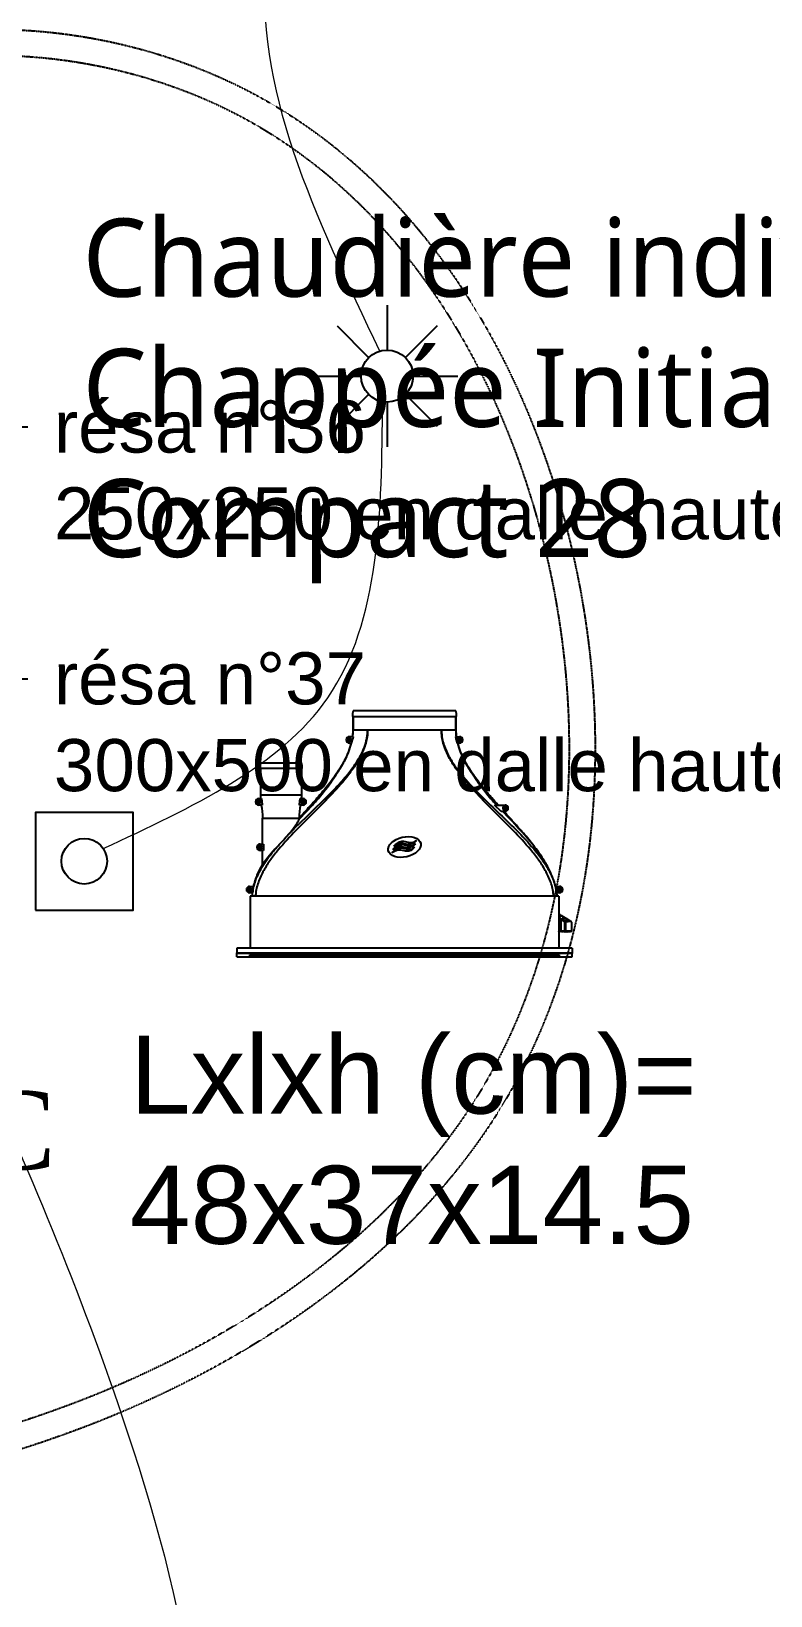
# Model space of a CAD drawing. Header units: millimetres. Extents: x 459337 to 526921, y -375392 to -289779.
# Drawn here: x 470866 to 472002, y -356333 to -353929 of the extents above; entities that cross this region are included whole.
import ezdxf
from ezdxf import colors
from ezdxf.entities.mleader import LeaderData, LeaderLine
from ezdxf.math import Vec2, Vec3

# ---------------------------------------------------------------- set-up
doc = ezdxf.new("R2010")
doc.units = ezdxf.units.MM
doc.set_wipeout_variables(frame=1)
doc.linetypes.add('prlm_ef', pattern=[0.165, 0.1, -0.065])
for name, color, linetype in [('_GAZELEC-EAU CHAUDE', 1, 'Continuous'), ('prlm-CHAUFF', 30, 'Continuous'), ('prlm-EAU-EF', 161, 'Continuous'), ('prlm-ELEC-CFO', 201, 'Continuous'), ('prlm-VMC', 93, 'Continuous')]:
    doc.layers.add(name, color=color, linetype=linetype)
doc.layers.add('_GAZELEC-RESERVATION', color=1, linetype='Continuous', lineweight=18)
doc.styles.add('prlm-chauff', font='trebucbi.ttf', dxfattribs={"height": 18})
doc.styles.add('prlm-vmc', font='pala.ttf', dxfattribs={"height": 14})
doc.styles.get("Standard").update_dxf_attribs({"font": 'arial.ttf'})

# ---------------------------------------------------------------- blocks, each defined once
blk = doc.blocks.new('xi.twintop')
at = {"layer": 'prlm-CHAUFF', "ltscale": 50}
for p, q in [((-7.9, 36.5), (7.9, 36.5)), ((-8, 35.6), (8, 35.6)), ((-7.9, 35.6), (-7.9, 33.5)), ((-7.9, 33.5), (-7.9, 35.6)), ((7.9, 35.6), (7.9, 33.5)), ((7.9, 33.5), (7.9, 35.6)), ((-8.61, 31.95), (-8.61, 32.05)), ((-8.61, 32.05), (-8.51, 32.05)), ((-8.51, 31.95), (-8.61, 31.95)), ((-8.51, 32.16), (-8.41, 32.16)), ((-8.51, 32.05), (-8.51, 32.16)), ((-8.51, 31.84), (-8.51, 31.95)), ((-8.41, 31.84), (-8.51, 31.84)), ((-7.9, 32.5), (-8.46, 32.5)), ((-8.46, 31.5), (-8.16, 31.5)), ((-8.41, 32.16), (-8.41, 32.05)), ((-8.41, 32.05), (-8.3, 32.05)), ((-8.3, 31.95), (-8.41, 31.95)), ((-8.41, 31.95), (-8.41, 31.84)), ((-8.3, 32.05), (-8.3, 31.95)), ((-8.16, 31.5), (-7.95, 32.18)), ((-7.9, 32.5), (-7.95, 32.18)), ((-5.67, 33.5), (-7.9, 33.5)), ((5.67, 33.5), (-5.67, 33.5)), ((7.9, 33.5), (5.67, 33.5)), ((7.95, 32.18), (7.9, 32.5)), ((7.9, 32.5), (8.46, 32.5)), ((8.16, 31.5), (7.95, 32.18)), ((8.46, 31.5), (8.16, 31.5)), ((8.3, 31.95), (8.3, 32.05)), ((8.3, 32.05), (8.41, 32.05)), ((8.41, 31.95), (8.3, 31.95)), ((8.41, 32.16), (8.51, 32.16)), ((8.41, 32.05), (8.41, 32.16)), ((8.41, 31.84), (8.41, 31.95)), ((8.51, 31.84), (8.41, 31.84)), ((8.51, 32.16), (8.51, 32.05)), ((8.51, 32.05), (8.61, 32.05)), ((8.61, 31.95), (8.51, 31.95)), ((8.51, 31.95), (8.51, 31.84)), ((8.61, 32.05), (8.61, 31.95)), ((9.12, 29.02), (9.09, 29.02)), ((-15.75, 27.6), (-22.25, 27.6)), ((-22.15, 28.5), (-15.85, 28.5)), ((-22.15, 27.6), (-22.15, 23.5)), ((-22.15, 27.6), (-22.15, 23.5)), ((-15.85, 27.6), (-15.85, 23.5)), ((-15.85, 27.6), (-15.85, 23.5)), ((-9.41, 28.48), (-9.41, 28.48)), ((9.41, 28.48), (9.38, 28.48)), ((-22.56, 22.55), (-22.45, 22.55)), ((-22.56, 22.45), (-22.56, 22.55)), ((-22.45, 22.45), (-22.56, 22.45)), ((-22.45, 22.66), (-22.35, 22.66)), ((-22.45, 22.55), (-22.45, 22.66)), ((-22.45, 22.34), (-22.45, 22.45)), ((-22.35, 22.34), (-22.45, 22.34)), ((-22.4, 23), (-21.97, 23)), ((-21.85, 22), (-22.4, 22)), ((-22.35, 22.66), (-22.35, 22.55)), ((-22.35, 22.55), (-22.24, 22.55)), ((-22.24, 22.45), (-22.35, 22.45)), ((-22.35, 22.45), (-22.35, 22.34)), ((-22.24, 22.55), (-22.24, 22.45)), ((-15.85, 23.5), (-22.15, 23.5)), ((-21.97, 23), (-21.85, 22.06)), ((-21.85, 22.06), (-21.85, 22)), ((-16.2, 19.84), (-14.13, 22)), ((-14.13, 22), (-16.2, 19.84)), ((-16.15, 22.06), (-16.03, 23)), ((-16.15, 22), (-16.15, 22.06)), ((-15.6, 22), (-16.15, 22)), ((-16.03, 23), (-15.6, 23)), ((-15.76, 22.45), (-15.76, 22.55)), ((-15.76, 22.55), (-15.65, 22.55)), ((-15.65, 22.45), (-15.76, 22.45)), ((-15.65, 22.66), (-15.55, 22.66)), ((-15.65, 22.55), (-15.65, 22.66)), ((-15.65, 22.34), (-15.65, 22.45)), ((-15.55, 22.34), (-15.65, 22.34)), ((-15.55, 22.66), (-15.55, 22.55)), ((-15.55, 22.55), (-15.44, 22.55)), ((-15.55, 22.45), (-15.55, 22.34)), ((-15.44, 22.45), (-15.55, 22.45)), ((-15.44, 22.55), (-15.44, 22.45)), ((14.83, 21), (13.83, 22)), ((13.83, 22), (15.44, 22)), ((15.39, 21.66), (15.49, 21.66)), ((15.39, 21.55), (15.39, 21.66)), ((15.49, 21.66), (15.49, 21.55)), ((-21.8, 20), (-16.2, 20)), ((-21.8, 16), (-21.8, 20)), ((-21.8, 16), (-21.8, 20)), ((-16.2, 19.84), (-16.2, 20)), ((-16.2, 19.84), (-16.2, 20)), ((15.44, 21), (14.83, 21)), ((15.28, 21.45), (15.28, 21.55)), ((15.28, 21.55), (15.39, 21.55)), ((15.39, 21.45), (15.28, 21.45)), ((15.39, 21.34), (15.39, 21.45)), ((15.49, 21.34), (15.39, 21.34)), ((15.49, 21.55), (15.6, 21.55)), ((15.49, 21.45), (15.49, 21.34)), ((15.6, 21.45), (15.49, 21.45)), ((15.6, 21.55), (15.6, 21.45)), ((-22.36, 15.45), (-22.36, 15.55)), ((-22.36, 15.55), (-22.25, 15.55)), ((-22.25, 15.45), (-22.36, 15.45)), ((-22.25, 15.66), (-22.15, 15.66)), ((-22.25, 15.55), (-22.25, 15.66)), ((-22.25, 15.34), (-22.25, 15.45)), ((-22.15, 15.34), (-22.25, 15.34)), ((-22.2, 16), (-21.65, 16)), ((-21.65, 15), (-22.2, 15)), ((-22.15, 15.66), (-22.15, 15.55)), ((-22.15, 15.55), (-22.04, 15.55)), ((-22.15, 15.45), (-22.15, 15.34)), ((-22.04, 15.45), (-22.15, 15.45)), ((-22.04, 15.55), (-22.04, 15.45)), ((-21.8, 12.88), (-21.8, 15)), ((-21.8, 12.88), (-21.8, 15)), ((-21.65, 16), (-21.65, 15)), ((-23.96, 8.95), (-23.96, 9.05)), ((-23.96, 9.05), (-23.85, 9.05)), ((-23.85, 8.95), (-23.96, 8.95)), ((-23.85, 9.16), (-23.75, 9.16)), ((-23.85, 9.05), (-23.85, 9.16)), ((-23.85, 8.84), (-23.85, 8.95)), ((-23.75, 8.84), (-23.85, 8.84)), ((-23.8, 9.5), (-23.19, 9.5)), ((-23.36, 8.5), (-23.8, 8.5)), ((-23.75, 9.16), (-23.75, 9.05)), ((-23.75, 9.05), (-23.64, 9.05)), ((-23.75, 8.95), (-23.75, 8.84)), ((-23.64, 8.95), (-23.75, 8.95)), ((23.7, 8), (-23.7, 8)), ((-23.7, 8), (-23.7, 0)), ((-23.64, 9.05), (-23.64, 8.95)), ((-23.36, 8.42), (-23.36, 8.5)), ((23.19, 9.5), (23.8, 9.5)), ((23.36, 8.42), (23.36, 8.5)), ((23.8, 8.5), (23.36, 8.5)), ((23.64, 8.95), (23.64, 9.05)), ((23.64, 9.05), (23.75, 9.05)), ((23.75, 8.95), (23.64, 8.95)), ((23.7, 8), (23.7, 0)), ((23.75, 9.16), (23.85, 9.16)), ((23.75, 9.05), (23.75, 9.16)), ((23.75, 8.84), (23.75, 8.95)), ((23.85, 8.84), (23.75, 8.84)), ((23.85, 9.16), (23.85, 9.05)), ((23.85, 9.05), (23.96, 9.05)), ((23.85, 8.95), (23.85, 8.84)), ((23.96, 8.95), (23.85, 8.95)), ((23.96, 9.05), (23.96, 8.95)), ((24.18, 4.47), (23.7, 4.81)), ((24.35, 4.85), (24.33, 4.89)), ((24.35, 4.36), (24.35, 4.85)), ((24.35, 4.85), (24.36, 4.85)), ((24.41, 4.79), (24.43, 4.83)), ((24.43, 4.83), (25.04, 4.47)), ((24.06, 4.42), (23.7, 4.66)), ((23.7, 2.6), (24.06, 2.6)), ((23.7, 2.57), (23.73, 2.6)), ((23.79, 2.6), (23.88, 2.51)), ((23.88, 2.51), (23.97, 2.6)), ((24.04, 2.6), (24.13, 2.51)), ((24.06, 2.6), (24.06, 4.42)), ((24.64, 4.04), (24.06, 4.42)), ((24.64, 2.6), (24.06, 2.6)), ((24.13, 2.51), (24.22, 2.6)), ((24.2, 4.46), (24.18, 4.47)), ((24.18, 2.56), (24.24, 2.51)), ((24.54, 4.24), (24.2, 4.46)), ((24.24, 2.51), (24.3, 2.58)), ((24.28, 2.6), (24.37, 2.51)), ((24.37, 2.51), (24.46, 2.6)), ((24.41, 4.79), (24.41, 4.32)), ((25.01, 4.43), (24.41, 4.79)), ((24.42, 2.57), (24.48, 2.51)), ((24.48, 2.51), (24.56, 2.58)), ((24.54, 2.6), (24.63, 2.51)), ((24.63, 2.51), (24.72, 2.6)), ((24.64, 4.04), (24.72, 4.01)), ((24.64, 2.6), (24.64, 4.04)), ((24.72, 2.65), (24.64, 2.6)), ((24.64, 2.6), (24.64, 2.6)), ((25.66, 2.6), (24.64, 2.6)), ((24.7, 2.58), (24.77, 2.51)), ((24.72, 4.01), (24.72, 2.65)), ((24.72, 2.65), (25.71, 2.65)), ((24.73, 2.6), (24.82, 2.51)), ((24.77, 2.51), (24.79, 2.53)), ((24.82, 2.51), (24.91, 2.6)), ((24.9, 2.59), (24.98, 2.51)), ((24.98, 2.51), (25.07, 2.6)), ((25.04, 4.47), (25.01, 4.43)), ((25.01, 4.25), (25.01, 4.43)), ((25.02, 4.42), (25.01, 4.43)), ((25.06, 4.46), (25.02, 4.42)), ((25.02, 4.42), (25.02, 4.25)), ((25.28, 4.25), (25.02, 4.42)), ((25.02, 2.54), (25.05, 2.51)), ((25.04, 4.47), (25.06, 4.46)), ((25.05, 2.51), (25.09, 2.55)), ((25.06, 4.46), (25.39, 4.24)), ((25.06, 2.58), (25.13, 2.51)), ((25.13, 2.51), (25.22, 2.6)), ((25.19, 2.57), (25.25, 2.51)), ((25.25, 2.51), (25.34, 2.6)), ((25.27, 2.53), (25.29, 2.51)), ((25.29, 2.51), (25.32, 2.54)), ((25.31, 2.56), (25.36, 2.51)), ((25.36, 2.51), (25.45, 2.6)), ((25.4, 2.55), (25.44, 2.51)), ((25.44, 2.51), (25.53, 2.6)), ((25.48, 2.54), (25.51, 2.51)), ((25.51, 2.51), (25.6, 2.6)), ((25.53, 2.53), (25.55, 2.51)), ((25.55, 2.51), (25.64, 2.6)), ((25.71, 2.65), (25.66, 2.6)), ((25.66, 2.6), (25.66, 2.6)), ((25.71, 2.65), (25.71, 4.01)), ((-25.75, 0), (-25.75, -0.73)), ((25.75, 0), (-25.75, 0)), ((25.75, 0), (25.75, -0.73)), ((-25.75, -0.81), (-25.75, -0.73)), ((-25.75, -0.73), (25.75, -0.73)), ((-25.75, -1.3), (-25.75, -0.81)), ((25.75, -0.81), (-25.75, -0.81)), ((-25.75, -1.3), (25.75, -1.3)), ((23.75, -0.99), (-23.75, -0.99)), ((-23.75, -1.06), (-23.75, -0.99)), ((-23.55, -0.99), (-23.75, -1.06)), ((-23.75, -1.06), (23.75, -1.06)), ((23.75, -1.11), (-23.75, -1.11)), ((-23.75, -1.16), (-23.75, -1.11)), ((-23.59, -1.11), (-23.75, -1.16)), ((-23.75, -1.16), (23.75, -1.16)), ((23.75, -1.2), (-23.75, -1.2)), ((-23.75, -1.23), (-23.75, -1.2)), ((-23.64, -1.2), (-23.75, -1.23)), ((-23.75, -1.23), (23.75, -1.23)), ((23.75, -1.26), (-23.75, -1.26)), ((-23.75, -1.28), (-23.75, -1.26)), ((-23.68, -1.26), (-23.75, -1.28)), ((-23.75, -1.28), (23.75, -1.28)), ((23.75, -1.29), (-23.75, -1.29)), ((-23.75, -1.3), (-23.75, -1.29)), ((-23.73, -1.29), (-23.75, -1.3)), ((-23.75, -1.3), (23.75, -1.3)), ((23.75, -1.06), (23.55, -0.99)), ((23.75, -1.16), (23.59, -1.11)), ((23.75, -1.23), (23.64, -1.2)), ((23.75, -1.28), (23.68, -1.26)), ((23.75, -1.3), (23.73, -1.29)), ((23.75, -0.99), (23.75, -1.06)), ((23.75, -1.11), (23.75, -1.16)), ((23.75, -1.2), (23.75, -1.23)), ((23.75, -1.26), (23.75, -1.28)), ((23.75, -1.29), (23.75, -1.3)), ((25.75, -0.73), (25.75, -0.81)), ((25.75, -1.3), (25.75, -0.81))]:
    blk.add_line(p, q, dxfattribs=at)
for centre, radius in [((-8.46, 32), 0.3), ((-8.46, 32), 0.25), ((8.46, 32), 0.3), ((8.46, 32), 0.25), ((-22.4, 22.5), 0.3), ((-22.4, 22.5), 0.25), ((-15.6, 22.5), 0.3), ((-15.6, 22.5), 0.25), ((15.44, 21.5), 0.3), ((15.44, 21.5), 0.25), ((-22.2, 15.5), 0.3), ((-22.2, 15.5), 0.25), ((-23.8, 9), 0.3), ((-23.8, 9), 0.25), ((23.8, 9), 0.3), ((23.8, 9), 0.25)]:
    blk.add_circle(centre, radius, dxfattribs=at)
for centre, radius, start, end in [((-6.01, 35.83), 2, 160.5755, 186.7441), ((-6.01, 35.83), 2, 160.5755, 186.7441), ((6.01, 35.83), 2, 353.2559, 19.4245), ((6.01, 35.83), 2, 353.2559, 19.4245), ((-19.51, 34.47), 11.74, 332.3321, 345.441), ((-19.16, 34.32), 11.35, 332.1374, 345.6929), ((-8.46, 32), 0.5, 90, 270), ((-15.67, 33.51), 7.77, 352.5456, 359.9423), ((-15.72, 33.51), 7.82, 352.5763, 359.9264), ((-15.07, 33.49), 7.17, 352.0923, 353.5448), ((-15.07, 33.49), 7.17, 353.9053, 0.1157), ((15.11, 33.49), 7.25, 179.9215, 187.8382), ((15.67, 33.51), 7.77, 180.0577, 187.4544), ((15.72, 33.51), 7.82, 180.0736, 187.4237), ((21.1, 34.98), 13.43, 192.9954, 216.0824), ((19.16, 34.32), 11.35, 194.4106, 207.8626), ((8.46, 32), 0.5, 270, 90), ((-26.92, 38.17), 20.01, 331.0483, 332.7983), ((-26.92, 38.17), 20.01, 331.0482, 332.7982), ((26.92, 38.17), 20.01, 207.2018, 208.9518), ((-20.26, 27.83), 2, 160.5755, 186.7441), ((-20.26, 27.83), 2, 160.5755, 186.7441), ((-17.74, 27.83), 2, 353.2559, 19.4245), ((-17.74, 27.83), 2, 353.2559, 19.4245), ((-43.13, 48.06), 39, 319.3887, 329.86), ((-43.13, 48.06), 39, 319.3887, 329.8601), ((43.13, 48.06), 39, 210.1399, 220.6113), ((43.13, 48.06), 39, 212.5506, 220.6113), ((-22.4, 22.5), 0.5, 90, 270), ((-15.6, 22.5), 0.5, 270, 90), ((-22.51, 30.1), 11.66, 315.9701, 320.4245), ((-22.76, 30.33), 11.99, 316.0326, 320.3619), ((22.51, 30.1), 11.66, 219.5755, 224.0299), ((22.76, 30.33), 11.99, 219.6381, 223.9674), ((15.44, 21.5), 0.5, 270, 90), ((-44.74, 40.05), 35.1, 315.7111, 319.5265), ((-22.2, 15.5), 0.5, 90, 270), ((-2.48, -0.77), 23.65, 136.4099, 144.7501), ((-11.41, 6.64), 12.12, 163.7263, 166.3852), ((-23.8, 9), 0.5, 90, 270), ((23.8, 9), 0.5, 270, 90), ((17.64, -7.23), 13.85, 61.9182, 64.0515), ((17.76, -6.88), 13.43, 62.115, 63.7632), ((18.29, -6.04), 12.5, 61.3177, 61.5903), ((24.75, 5.45), 0.703, 233.033, 242.9325), ((24.72, 5.11), 0.448, 214.6713, 225.4982), ((25.88, 4.92), 0.836, 234.1326, 239.2425), ((18.29, -6.04), 12.5, 53.7494, 55.0637)]:
    blk.add_arc(centre, radius, start, end, dxfattribs=at)
blk.add_ellipse((0, 15.55), major_axis=(2.49, 0.57), ratio=0.600775, dxfattribs=at)
for points, knots in [([(-5.67, 33.5), (-5.67, 33.33), (-5.68, 33.16), (-5.7, 32.82), (-5.72, 32.65), (-5.8, 32.15), (-5.87, 31.82), (-6.05, 31.16), (-6.16, 30.84), (-6.41, 30.21), (-6.55, 29.9), (-7, 29), (-7.34, 28.43), (-8.08, 27.34), (-8.47, 26.81), (-9.69, 25.27), (-10.57, 24.3), (-12.38, 22.39), (-13.32, 21.46), (-15.19, 19.6), (-16.12, 18.67), (-17.95, 16.77), (-18.84, 15.8), (-20.08, 14.27), (-20.47, 13.75), (-21.03, 12.94), (-21.21, 12.66), (-21.55, 12.09), (-21.72, 11.8), (-22.17, 10.91), (-22.43, 10.31), (-22.7, 9.36), (-22.77, 9.03), (-22.86, 8.47), (-22.88, 8.24), (-22.89, 8)], [0, 0, 0, 0, 0.015625, 0.015625, 0.03125, 0.03125, 0.0625, 0.0625, 0.09375, 0.09375, 0.125, 0.125, 0.1875, 0.1875, 0.25, 0.25, 0.375, 0.375, 0.5, 0.5, 0.625, 0.625, 0.75, 0.75, 0.8125, 0.8125, 0.84375, 0.84375, 0.875, 0.875, 0.9375, 0.9375, 0.96875, 0.96875, 0.9907189, 0.9907189, 0.9907189, 0.9907189]), ([(-18.04, 17.26), (-16.85, 18.51), (-15.59, 19.7), (-13.1, 22.1), (-11.85, 23.3), (-10.07, 25.17), (-9.49, 25.81), (-8.39, 27.13), (-7.87, 27.82), (-7.16, 28.91), (-6.93, 29.29), (-6.52, 30.07), (-6.33, 30.48), (-6.02, 31.31), (-5.89, 31.74), (-5.76, 32.39), (-5.73, 32.61), (-5.69, 32.95), (-5.69, 33.06), (-5.67, 33.28), (-5.67, 33.39), (-5.67, 33.5)], [0, 0, 0, 0, 0.25, 0.25, 0.5, 0.5, 0.625, 0.625, 0.75, 0.75, 0.8125, 0.8125, 0.875, 0.875, 0.9375, 0.9375, 0.96875, 0.96875, 0.984375, 0.984375, 1, 1, 1, 1]), ([(5.67, 33.5), (5.67, 33.33), (5.68, 33.16), (5.71, 32.81), (5.73, 32.64), (5.81, 32.14), (5.88, 31.8), (6.08, 31.14), (6.2, 30.82), (6.47, 30.19), (6.62, 29.88), (7.1, 28.98), (7.46, 28.42), (8.23, 27.34), (8.65, 26.82), (9.93, 25.3), (10.84, 24.34), (12.72, 22.46), (13.69, 21.54), (15.61, 19.69), (16.57, 18.77), (18.43, 16.87), (19.34, 15.9), (20.59, 14.36), (20.99, 13.83), (21.55, 13), (21.73, 12.72), (22.07, 12.15), (22.24, 11.85), (22.69, 10.95), (22.94, 10.33), (23.21, 9.37), (23.28, 9.05), (23.36, 8.48), (23.38, 8.24), (23.39, 8)], [0, 0, 0, 0, 0.015625, 0.015625, 0.03125, 0.03125, 0.0625, 0.0625, 0.09375, 0.09375, 0.125, 0.125, 0.1875, 0.1875, 0.25, 0.25, 0.375, 0.375, 0.5, 0.5, 0.625, 0.625, 0.75, 0.75, 0.8125, 0.8125, 0.84375, 0.84375, 0.875, 0.875, 0.9375, 0.9375, 0.96875, 0.96875, 0.9908046, 0.9908046, 0.9908046, 0.9908046]), ([(22.89, 8), (22.88, 8.24), (22.86, 8.47), (22.77, 9.03), (22.7, 9.36), (22.43, 10.31), (22.17, 10.91), (21.72, 11.8), (21.55, 12.09), (21.21, 12.66), (21.03, 12.94), (20.47, 13.75), (20.08, 14.27), (18.84, 15.8), (17.95, 16.77), (16.12, 18.67), (15.18, 19.6), (13.32, 21.46), (12.38, 22.39), (10.57, 24.3), (9.69, 25.27), (8.47, 26.81), (8.08, 27.34), (7.34, 28.43), (7, 29), (6.55, 29.9), (6.41, 30.21), (6.16, 30.84), (6.05, 31.16), (5.87, 31.82), (5.79, 32.15), (5.72, 32.65), (5.7, 32.82), (5.68, 33.16), (5.67, 33.33), (5.67, 33.5)], [0.0092808, 0.0092808, 0.0092808, 0.0092808, 0.03125, 0.03125, 0.0625, 0.0625, 0.125, 0.125, 0.15625, 0.15625, 0.1875, 0.1875, 0.25, 0.25, 0.375, 0.375, 0.5, 0.5, 0.625, 0.625, 0.75, 0.75, 0.8125, 0.8125, 0.875, 0.875, 0.90625, 0.90625, 0.9375, 0.9375, 0.96875, 0.96875, 0.984375, 0.984375, 1, 1, 1, 1]), ([(-8.9, 29.46), (-9.06, 29.12), (-9.43, 28.41), (-10.08, 27.35), (-10.83, 26.27), (-11.65, 25.18), (-12.54, 24.1), (-13.65, 22.81), (-14.86, 21.46), (-15.81, 20.43), (-16.2, 20)], [0.1568082, 0.1568082, 0.1568082, 0.1568082, 0.2305418, 0.3149874, 0.4025619, 0.4929385, 0.5856877, 0.6803551, 0.8317746, 0.9509578, 0.9509578, 0.9509578, 0.9509578]), ([(14.38, 22), (14.06, 22.36), (13.37, 23.14), (12.33, 24.35), (11.38, 25.54), (10.58, 26.62), (9.93, 27.59), (9.37, 28.52), (9.05, 29.15), (8.91, 29.44)], [0.5730592, 0.5730592, 0.5730592, 0.5730592, 0.626259, 0.6884084, 0.7489718, 0.7930827, 0.8358988, 0.8773199, 0.9123747, 0.9123747, 0.9123747, 0.9123747]), ([(-18.04, 17.26), (-17.81, 17.52), (-17.58, 17.79), (-17.17, 18.3), (-16.98, 18.55), (-16.64, 19.03), (-16.49, 19.25), (-16.32, 19.53), (-16.28, 19.62), (-16.22, 19.76), (-16.2, 19.81), (-16.2, 19.84)], [0, 0, 0, 0, 0.25, 0.25, 0.5, 0.5, 0.75, 0.75, 0.875, 0.875, 1, 1, 1, 1]), ([(23.19, 9.5), (23.12, 9.79), (23.04, 10.07), (22.86, 10.64), (22.75, 10.92), (22.41, 11.74), (22.14, 12.27), (21.56, 13.3), (21.24, 13.8), (20.57, 14.77), (20.21, 15.25), (19.11, 16.65), (18.33, 17.54), (16.73, 19.29), (15.91, 20.15), (15.09, 21)], [0, 0, 0, 0, 0.0625, 0.0625, 0.125, 0.125, 0.25, 0.25, 0.375, 0.375, 0.5, 0.5, 0.75, 0.75, 1, 1, 1, 1]), ([(21.4, 13.55), (21.3, 13.71), (20.98, 14.2), (20.41, 15.02), (19.67, 15.99), (18.88, 16.96), (17.95, 18.04), (16.9, 19.22), (15.98, 20.24), (15.44, 20.84), (15.29, 21)], [0.1694223, 0.1694223, 0.1694223, 0.1694223, 0.1906001, 0.2339285, 0.2787061, 0.3247019, 0.3716424, 0.4351709, 0.4991397, 0.523565, 0.523565, 0.523565, 0.523565]), ([(-23.39, 8), (-23.38, 8.28), (-23.35, 8.55), (-23.25, 9.19), (-23.16, 9.55), (-22.84, 10.61), (-22.54, 11.29), (-21.83, 12.6), (-21.42, 13.22), (-20.56, 14.41), (-20.09, 14.98), (-19.62, 15.54)], [0.0331631, 0.0331631, 0.0331631, 0.0331631, 0.125, 0.125, 0.25, 0.25, 0.5, 0.5, 0.75, 0.75, 1, 1, 1, 1]), ([(-1.94, 14.63), (-1.21, 15.35), (-0.84, 15.44), (-0.45, 15.4), (0.16, 15.33), (0.81, 14.93), (1.54, 15.51)], [0, 0, 0, 0, 0.389075, 0.389075, 0.389075, 1, 1, 1, 1]), ([(-1.63, 15.67), (-0.9, 16.39), (-0.53, 16.49), (-0.14, 16.44), (0.47, 16.38), (1.12, 15.98), (1.85, 16.55)], [0, 0, 0, 0, 0.389075, 0.389075, 0.389075, 1, 1, 1, 1]), ([(-23.19, 9.5), (-23.12, 9.8), (-23.04, 10.09), (-22.9, 10.53), (-22.84, 10.67), (-22.74, 10.96), (-22.68, 11.1), (-22.5, 11.53), (-22.37, 11.8), (-22.1, 12.35), (-21.95, 12.61), (-21.8, 12.88)], [0, 0, 0, 0, 0.25, 0.25, 0.375, 0.375, 0.5, 0.5, 0.75, 0.75, 1, 1, 1, 1]), ([(-21.8, 12.88), (-21.96, 12.6), (-22.11, 12.32), (-22.4, 11.74), (-22.54, 11.45), (-22.78, 10.85), (-22.89, 10.55), (-23.01, 10.17), (-23.03, 10.1), (-23.05, 10.03)], [0, 0, 0, 0, 0.25, 0.25, 0.5, 0.5, 0.75, 0.75, 0.8062429, 0.8062429, 0.8062429, 0.8062429]), ([(24.24, 4.96), (24.23, 4.96), (24.23, 4.96), (24.22, 4.97), (24.2, 4.97), (24.19, 4.97), (24.18, 4.98), (24.16, 4.98), (24.15, 4.98), (24.13, 4.99), (24.11, 4.99), (24.09, 4.99), (24.08, 4.99), (24.05, 4.99), (24.02, 4.99), (23.98, 4.99), (23.93, 4.98), (23.89, 4.98), (23.84, 4.97), (23.78, 4.96), (23.74, 4.95), (23.71, 4.95), (23.7, 4.94)], [0.1059402, 0.1059402, 0.1059402, 0.1059402, 0.1359504, 0.1694868, 0.202886, 0.2361704, 0.2693627, 0.3024859, 0.3355633, 0.3686184, 0.401675, 0.434757, 0.4678887, 0.5010941, 0.5629781, 0.6246926, 0.6863942, 0.7482374, 0.8103737, 0.8729511, 0.9361135, 0.9654522, 0.9654522, 0.9654522, 0.9654522]), ([(23.7, 4.91), (23.71, 4.91), (23.72, 4.91), (23.74, 4.92), (23.78, 4.92), (23.81, 4.93), (23.83, 4.93), (23.86, 4.94), (23.89, 4.94), (23.92, 4.95), (23.94, 4.95), (23.97, 4.95), (23.99, 4.96), (24.02, 4.96), (24.04, 4.96), (24.06, 4.96), (24.08, 4.96), (24.11, 4.96), (24.14, 4.96), (24.18, 4.96), (24.21, 4.95), (24.24, 4.95), (24.26, 4.94), (24.28, 4.93), (24.3, 4.92), (24.32, 4.91), (24.33, 4.9), (24.33, 4.89)], [0.053874, 0.053874, 0.053874, 0.053874, 0.0607104, 0.0907643, 0.1206402, 0.1503557, 0.1799287, 0.2093776, 0.238721, 0.2679778, 0.2971672, 0.3263086, 0.3554219, 0.3845269, 0.4136437, 0.4427926, 0.4719939, 0.5012681, 0.5562327, 0.6110034, 0.6657154, 0.7205017, 0.7754929, 0.8308166, 0.8865967, 0.9429527, 1, 1, 1, 1]), ([(24.35, 4.85), (24.35, 4.86), (24.35, 4.86), (24.34, 4.87), (24.33, 4.88), (24.32, 4.88), (24.31, 4.89), (24.3, 4.89), (24.29, 4.9), (24.28, 4.9), (24.26, 4.91), (24.25, 4.91), (24.23, 4.91), (24.22, 4.92), (24.2, 4.92), (24.18, 4.92), (24.17, 4.92), (24.15, 4.92), (24.12, 4.92), (24.09, 4.92), (24.05, 4.92), (24, 4.92), (23.95, 4.91), (23.9, 4.9), (23.85, 4.89), (23.79, 4.88), (23.74, 4.87), (23.71, 4.86), (23.7, 4.86)], [0, 0, 0, 0, 0.0300773, 0.0600539, 0.0899314, 0.1197114, 0.1493956, 0.1789856, 0.2084831, 0.2378898, 0.2672073, 0.2964374, 0.3255817, 0.3546421, 0.3836203, 0.4125181, 0.4413372, 0.4700795, 0.4987468, 0.5532579, 0.6080368, 0.6630958, 0.7184471, 0.7741027, 0.8300742, 0.8863734, 0.9430116, 0.9677174, 0.9677174, 0.9677174, 0.9677174]), ([(24.65, 4.2), (24.65, 4.2), (24.64, 4.2), (24.64, 4.2), (24.63, 4.2), (24.63, 4.2), (24.62, 4.2), (24.61, 4.21), (24.6, 4.21), (24.59, 4.21), (24.58, 4.22), (24.55, 4.23), (24.54, 4.24), (24.54, 4.24)], [0, 0, 0, 0, 0.061789, 0.122374, 0.182441, 0.242697, 0.303842, 0.366548, 0.43144, 0.49908, 0.668346, 0.832646, 1, 1, 1, 1]), ([(25.45, 4.21), (25.44, 4.21), (25.44, 4.22), (25.43, 4.22), (25.41, 4.23), (25.4, 4.23), (25.39, 4.24), (25.37, 4.24), (25.36, 4.25), (25.34, 4.25), (25.32, 4.25), (25.3, 4.26), (25.29, 4.26), (25.27, 4.26), (25.24, 4.26), (25.22, 4.26), (25.2, 4.26), (25.17, 4.26), (25.13, 4.26), (25.08, 4.26), (25.03, 4.26), (24.97, 4.25), (24.91, 4.24), (24.85, 4.24), (24.79, 4.23), (24.72, 4.21), (24.67, 4.21), (24.65, 4.2)], [0.0304712, 0.0304712, 0.0304712, 0.0304712, 0.0599457, 0.0897682, 0.1195016, 0.1491541, 0.1787343, 0.2082505, 0.2377114, 0.2671256, 0.2965018, 0.3258487, 0.355175, 0.3844897, 0.4138015, 0.4431194, 0.4724522, 0.5018089, 0.5568669, 0.611863, 0.6668562, 0.7219052, 0.7770682, 0.8324028, 0.8879658, 0.9438132, 1, 1, 1, 1]), ([(25.71, 4.01), (25.69, 4.04), (25.65, 4.06), (25.55, 4.09), (25.48, 4.1), (25.35, 4.1), (25.31, 4.1), (25.21, 4.09), (25.16, 4.09), (24.98, 4.06), (24.86, 4.04), (24.72, 4.01)], [0, 0, 0, 0, 0.25, 0.25, 0.5, 0.5, 0.625, 0.625, 0.75, 0.75, 1, 1, 1, 1])]:
    blk.add_open_spline(points, degree=3, knots=knots, dxfattribs=at)
for points in [[(-22.15, 23.5), (-22.15, 23.33), (-22.14, 23.17), (-22.13, 23)], [(-22.15, 23.5), (-22.15, 23.33), (-22.14, 23.17), (-22.13, 23)], [(-22.01, 22), (-21.91, 21.33), (-21.8, 20.67), (-21.8, 20)], [(-22.01, 22), (-21.91, 21.33), (-21.8, 20.67), (-21.8, 20)], [(-15.99, 22), (-16.09, 21.33), (-16.2, 20.67), (-16.2, 20)], [(-15.99, 22), (-16.09, 21.33), (-16.2, 20.67), (-16.2, 20)], [(-15.85, 23.5), (-15.85, 23.33), (-15.86, 23.17), (-15.87, 23)], [(-15.85, 23.5), (-15.85, 23.33), (-15.86, 23.17), (-15.87, 23)], [(-0.55, 15.04), (-0.94, 15.09), (-1.32, 14.99), (-1.94, 14.63)], [(-1.78, 15.16), (-1.06, 15.88), (-0.68, 15.97), (-0.29, 15.93)], [(-0.39, 15.58), (-0.78, 15.62), (-1.16, 15.52), (-1.78, 15.16)], [(-0.23, 16.09), (-0.63, 16.13), (-1.01, 16.03), (-1.63, 15.67)], [(1.54, 15.51), (0.72, 14.57), (0.07, 14.98), (-0.55, 15.04)], [(1.7, 16.04), (0.88, 15.1), (0.23, 15.51), (-0.39, 15.58)], [(-0.29, 15.93), (0.32, 15.87), (0.96, 15.47), (1.7, 16.04)], [(1.85, 16.55), (1.03, 15.62), (0.38, 16.02), (-0.23, 16.09)], [(-23.19, 9.5), (-23.26, 9.17), (-23.32, 8.84), (-23.36, 8.5)], [(23.36, 8.5), (23.32, 8.84), (23.26, 9.17), (23.19, 9.5)]]:
    blk.add_open_spline(points, degree=3, dxfattribs=at)
at = {"layer": 'prlm-CHAUFF', "ltscale": 50, "insert": (-42.19, -13.41), "char_height": 12, "width": 139.7925, "attachment_point": 1}
blk.add_mtext('Lxlxh (cm)= 48x37x14.5', dxfattribs=at)
blk = doc.blocks.new('xi.BP')
at = {"layer": 'prlm-ELEC-CFO', "color": 0, "flags": 128}
blk.add_lwpolyline([(-7.5, -7.5), (7.5, -7.5), (7.5, 7.5), (-7.5, 7.5)], close=True, dxfattribs=at)
at = {"layer": 'prlm-ELEC-CFO', "color": 0}
blk.add_circle((0, 0), 3.5, dxfattribs=at)
blk = doc.blocks.new('xi.SPOT')
at = {"color": 0, "lineweight": 5}
blk.add_wipeout([(-4, 0), (-2.83, -2.83), (0, -4), (2.83, -2.83), (4, 0), (2.83, 2.83), (0, 4), (-2.83, 2.83)], dxfattribs=at).dxf.layer = 'prlm-ELEC-CFO'
at = {"layer": 'prlm-ELEC-CFO', "color": 0, "linetype": 'ByBlock', "lineweight": -2, "flags": 128}
for points in [[(0, 10.88), (0, 4)], [(-7.69, 7.69), (-2.83, 2.83)], [(7.69, 7.69), (2.83, 2.83)], [(-10.88, 0), (-4, 0)], [(4, 0), (10.88, 0)], [(-2.83, -2.83), (-7.69, -7.69)], [(0, -4), (0, -10.88)], [(2.83, -2.83), (7.69, -7.69)]]:
    blk.add_lwpolyline(points, dxfattribs=at)
at = {"layer": 'prlm-ELEC-CFO', "color": 0, "linetype": 'ByBlock', "lineweight": -2}
blk.add_circle((0, 0), 4, dxfattribs=at)

msp = doc.modelspace()

# ---------------------------------------------------------------- linework, layer by layer
at = {"layer": 'prlm-ELEC-CFO', "lineweight": 13}
for points in [[(471401.253, -354420.635), (471227.639, -353815.658), (471400.905, -353398.266)], [(470976.041, -355184.955), (471321.082, -354953.481), (471405.554, -354498.512)], [(470777.187, -355490.709), (471013.518, -356082.373), (471023.709, -356866.711), (470697.195, -357008.411)]]:
    msp.add_spline(points, degree=3, dxfattribs=at)

# ---------------------------------------------------------------- block references
at = {"layer": 'prlm-CHAUFF', "ltscale": 50, "xscale": 10, "yscale": 10, "zscale": 10}
msp.add_blockref('xi.twintop', (471439.098, -355338.119), dxfattribs=at)
at = {"layer": 'prlm-ELEC-CFO', "xscale": 10, "yscale": 10, "zscale": 10}
msp.add_blockref('xi.BP', (470946.975, -355204.454), dxfattribs=at)

# ---------------------------------------------------------------- texts
at = {"layer": 'prlm-VMC', "insert": (470208.19, -355557.605), "char_height": 120, "attachment_point": 1, "style": 'prlm-vmc'}
msp.add_mtext_dynamic_manual_height_columns('BP-VMC', width=101.12978, gutter_width=50, heights=[0], dxfattribs=at)

# ---------------------------------------------------------------- leaders
at = {"layer": '_GAZELEC-RESERVATION', "color": 6}
ml = msp.add_multileader_mtext('Standard', dxfattribs=at)
ml.set_content('résa n°37\\P300x500 en dalle haute', color=6)
ml.set_leader_properties()
ml.build(insert=Vec2(0, 0))
ml.multileader.update_dxf_attribs({"has_text_frame": 1, "arrow_head_size": 80, "scale": 20})
ctx = ml.context
ctx.base_point, ctx.scale, ctx.char_height, ctx.arrow_head_size, ctx.landing_gap_size, ctx.plane_origin = Vec3(470860.359, -354924.208), 20, 80, 80, 40, Vec3(465152.613, -354725.831)
notes = []
notes.append((ctx, [(1, (1, 1, 0), (470770.514, -354924.208), (1, 0), 89.845, [(0, [(470525.926, -355037.111)], 0, [])])]))
ctx.mtext.insert, ctx.mtext.width, ctx.mtext.flow_direction = Vec3(470900.359, -354883.499), 1568.85041, 5
ml = msp.add_multileader_mtext('Standard', dxfattribs=at)
ml.set_content('résa n°42\\P250x250 en dalle haute', color=6)
ml.set_leader_properties()
ml.build(insert=Vec2(0, 0))
ml.multileader.update_dxf_attribs({"has_text_frame": 1, "arrow_head_size": 80, "scale": 20})
ctx = ml.context
ctx.base_point, ctx.scale, ctx.char_height, ctx.arrow_head_size, ctx.landing_gap_size, ctx.plane_origin = Vec3(467930.668, -355315.946), 20, 80, 80, 40, Vec3(462222.923, -355117.569)
notes.append((ctx, [(1, (1, 1, 0), (467840.823, -355315.946), (1, 0), 89.845, [(0, [(467522.78, -355082.293)], 0, [])])]))
ctx.mtext.insert, ctx.mtext.width, ctx.mtext.flow_direction = Vec3(467970.668, -355275.264), 1568.85041, 5
ml = msp.add_multileader_mtext('Standard', dxfattribs=at)
ml.set_content('résa n°41\\P500x300 en dalle haute', color=6)
ml.set_leader_properties()
ml.build(insert=Vec2(0, 0))
ml.multileader.update_dxf_attribs({"has_text_frame": 1, "arrow_head_size": 80, "scale": 20})
ctx = ml.context
ctx.base_point, ctx.scale, ctx.char_height, ctx.arrow_head_size, ctx.landing_gap_size, ctx.plane_origin = Vec3(467930.668, -355861.083), 20, 80, 80, 40, Vec3(462222.923, -355662.706)
notes.append((ctx, [(1, (1, 1, 0), (467840.823, -355861.083), (1, 0), 89.845, [(0, [(467114.966, -355198.825)], 0, [])])]))
ctx.mtext.insert, ctx.mtext.width, ctx.mtext.flow_direction = Vec3(467970.668, -355820.373), 1568.85041, 5
for ctx, leaders in notes:
    for number, flags, end, landing, length, lines in leaders:
        leader = LeaderData()
        leader.index, (leader.has_last_leader_line, leader.has_dogleg_vector, leader.attachment_direction) = number, flags
        leader.last_leader_point, leader.dogleg_vector, leader.dogleg_length = Vec3(end), Vec3(landing), length
        for number, points, colour, breaks in lines:
            line = LeaderLine()
            line.index, line.vertices, line.color, line.breaks = number, Vec3.list(points), colors.encode_raw_color(colour), breaks
            leader.lines.append(line)
        ctx.leaders.append(leader)

# ---------------------------------------------------------------- next in the draw order: block references
at = {"layer": 'prlm-ELEC-CFO', "xscale": 10, "yscale": 10, "zscale": 10}
msp.add_blockref('xi.SPOT', (471412.286, -354459.083), dxfattribs=at)

# ---------------------------------------------------------------- next in the draw order: linework, layer by layer
at = {"layer": '_GAZELEC-EAU CHAUDE', "linetype": 'prlm_ef'}
for points in [[(470031.685, -354742.436), (470109.4, -354286.059), (470752.432, -353212.809), (471503.458, -352315.814), (471585.036, -351337.632), (471129.674, -350285.85), (471120.35, -349617.827)], [(469963.478, -354728.363), (470012.454, -354360.259), (470869.375, -352653.357), (471273.351, -352068.923), (471167.599, -351145.167), (470593.812, -350768.282), (469933.896, -350924.518), (469782.95, -351276.873)], [(470089.525, -354751.695), (470197.211, -354301.519), (470450.65, -354018.299), (471193.543, -354018.299), (471704.964, -354765.64), (471597.179, -355566.112), (470737.311, -356138.916), (469525.202, -356128.467)]]:
    msp.add_spline(points, degree=3, dxfattribs=at)
at = {"layer": 'prlm-EAU-EF', "linetype": 'prlm_ef'}
for points, knots in [([(470071.37, -354747.45), (470077.863, -354696.055), (470084.334, -354644.847), (470098.651, -354543.238), (470106.496, -354492.836), (470124.947, -354393.263), (470135.552, -354344.095), (470160.874, -354247.388), (470175.648, -354199.618), (470221.232, -354070.988), (470255.896, -353991.288), (470335.099, -353835.464), (470379.637, -353759.342), (470476.821, -353610.804), (470529.465, -353538.389), (470641.055, -353397.401), (470700.001, -353328.827), (470773.671, -353248.65), (470786.248, -353235.148), (470811.587, -353208.28), (470824.346, -353194.913), (470862.835, -353154.975), (470888.776, -353128.566), (470965.952, -353050.71), (471017.562, -352999.569), (471119.51, -352896.427), (471169.849, -352844.425), (471266.934, -352737.823), (471313.681, -352683.222), (471392.076, -352581.476), (471424.841, -352535.145), (471485.379, -352438.88), (471513.152, -352388.945), (471544.5, -352322.601), (471550.974, -352308.24), (471563.436, -352279.243), (471569.426, -352264.605), (471586.666, -352220.305), (471597.188, -352190.258), (471625.809, -352098.851), (471640.962, -352036.225), (471663.218, -351909.049), (471670.321, -351844.497), (471676.253, -351714.91), (471675.082, -351649.874), (471664.209, -351520.763), (471654.508, -351456.688), (471636.288, -351375.51), (471631.803, -351357.297), (471624.014, -351328.319), (471620.949, -351317.476), (471614.563, -351295.911), (471611.242, -351285.184), (471600.919, -351253.164), (471593.558, -351232.032), (471566.978, -351160.405), (471545.773, -351110.858), (471500.495, -351013.463), (471476.421, -350965.614), (471427.272, -350871.031), (471402.196, -350824.298), (471352.871, -350731.4), (471328.621, -350685.235), (471282.738, -350592.967), (471261.105, -350546.864), (471222.197, -350454.243), (471204.921, -350407.726), (471186.17, -350345.993), (471181.984, -350331.19), (471174.798, -350303.566), (471171.714, -350290.759), (471163.221, -350252.198), (471158.543, -350226.174), (471150.921, -350173.53), (471147.977, -350146.911), (471141.809, -350071.369), (471140.291, -350021.839), (471140.733, -349921.445), (471142.692, -349870.583), (471148.599, -349767.953), (471152.546, -349716.186), (471157.877, -349649.824), (471159.047, -349635.456), (471160.218, -349621.074)], [0, 0, 0, 0, 154.47167113, 154.47167113, 308.94334225, 308.94334225, 463.41501338, 463.41501338, 617.88668451, 617.88668451, 884.5209098, 884.5209098, 1151.15513509, 1151.15513509, 1417.78936038, 1417.78936038, 1684.42358567, 1684.42358567, 1738.83378285, 1738.83378285, 1793.24398003, 1793.24398003, 1902.06437439, 1902.06437439, 2115.34678144, 2115.34678144, 2328.6291885, 2328.6291885, 2541.91159555, 2541.91159555, 2710.77428965, 2710.77428965, 2879.63698376, 2879.63698376, 2925.64215543, 2925.64215543, 2971.6473271, 2971.6473271, 3063.65767045, 3063.65767045, 3247.67835714, 3247.67835714, 3431.69904383, 3431.69904383, 3615.71973052, 3615.71973052, 3799.74041721, 3799.74041721, 3853.35694337, 3853.35694337, 3885.62128913, 3885.62128913, 3917.8856349, 3917.8856349, 3982.41432643, 3982.41432643, 4138.63449147, 4138.63449147, 4294.85465651, 4294.85465651, 4451.07482155, 4451.07482155, 4607.29498659, 4607.29498659, 4763.51515164, 4763.51515164, 4919.73531668, 4919.73531668, 4968.81270394, 4968.81270394, 5010.98601395, 5010.98601395, 5095.33263397, 5095.33263397, 5179.67925399, 5179.67925399, 5332.33736897, 5332.33736897, 5484.99548394, 5484.99548394, 5637.65359892, 5637.65359892, 5679.76723751, 5679.76723751, 5679.76723751, 5679.76723751]), ([(470003.237, -354732.75), (470008.379, -354686.138), (470013.507, -354639.654), (470022.374, -354565.787), (470025.839, -354538.264), (470032.736, -354487.247), (470036.105, -354463.727), (470042.733, -354420.662), (470045.921, -354401.091), (470051.586, -354368.482), (470053.954, -354355.409), (470058.886, -354329.294), (470061.447, -354316.256), (470069.415, -354277.2), (470075.104, -354251.241), (470093.276, -354173.604), (470106.864, -354122.169), (470151.819, -353968.886), (470187.379, -353868.063), (470268.47, -353669.478), (470314, -353571.715), (470443.699, -353322.059), (470534.678, -353172.815), (470653.051, -353001.519), (470672.095, -352974.582), (470730.097, -352894.321), (470769.922, -352841.549), (470825.35, -352770.987), (470840.063, -352752.52), (470866.051, -352720.351), (470877.272, -352706.604), (470895.705, -352684.251), (470902.875, -352675.614), (470917.281, -352658.359), (470924.514, -352649.742), (470946.276, -352623.906), (470960.866, -352606.701), (471007.208, -352551.987), (471038.974, -352514.38), (471100.905, -352437.925), (471131.07, -352399.077), (471188.106, -352319.104), (471214.979, -352277.977), (471257.817, -352202.67), (471274.851, -352169.189), (471296, -352120.844), (471301.699, -352106.961), (471310.647, -352083.55), (471314.074, -352074.127), (471320.627, -352055.148), (471323.757, -352045.588), (471332.704, -352016.716), (471338.082, -351997.21), (471352.472, -351938.053), (471359.742, -351897.76), (471369.714, -351816.156), (471372.416, -351774.844), (471373.495, -351675.129), (471369.686, -351616.561), (471353.305, -351500.639), (471340.732, -351443.284), (471306.874, -351331.682), (471285.588, -351277.435), (471249.451, -351204.553), (471238.229, -351183.815), (471217.687, -351149.021), (471208.72, -351134.727), (471190.033, -351106.702), (471180.32, -351092.981), (471150.106, -351052.722), (471128.533, -351027.091), (471058.028, -350952.202), (471004.668, -350907.248), (470888.163, -350830.104), (470825.02, -350797.913), (470737.574, -350765.281), (470716.909, -350758.358), (470678.07, -350746.8), (470659.992, -350741.977), (470627.854, -350734.383), (470613.892, -350731.398), (470570.884, -350723.166), (470541.454, -350718.849), (470470.803, -350711.586), (470429.352, -350709.785), (470346.823, -350711.309), (470305.743, -350714.633), (470225.297, -350726.779), (470185.928, -350735.6), (470120.407, -350756.045), (470093.539, -350766.286), (470042.031, -350790.188), (470017.39, -350803.85), (469975.409, -350831.875), (469957.574, -350845.609), (469934.623, -350866.205), (469928.528, -350871.994), (469916.714, -350883.892), (469910.994, -350889.998), (469902.422, -350899.721), (469899.446, -350903.212), (469893.619, -350910.273), (469890.765, -350913.846), (469882.381, -350924.685), (469877.025, -350932.069), (469860.658, -350956.035), (469850.464, -350973.145), (469831.764, -351008.371), (469823.257, -351026.488), (469807.553, -351063.454), (469800.355, -351082.303), (469786.914, -351120.48), (469780.671, -351139.809), (469766.527, -351186.173), (469758.91, -351213.315), (469749.09, -351249.029), (469746.724, -351257.693), (469744.363, -351266.335)], [0, 0, 0, 0, 140.41537501, 140.41537501, 224.18692041, 224.18692041, 296.24840443, 296.24840443, 356.61133791, 356.61133791, 397.16592734, 397.16592734, 437.72051677, 437.72051677, 518.82969563, 518.82969563, 681.04805334, 681.04805334, 1005.48476877, 1005.48476877, 1329.9214842, 1329.9214842, 1848.67275596, 1848.67275596, 1946.23766399, 1946.23766399, 2141.36748007, 2141.36748007, 2211.03523056, 2211.03523056, 2263.39565829, 2263.39565829, 2296.5328017, 2296.5328017, 2329.66994512, 2329.66994512, 2395.94423195, 2395.94423195, 2540.11138079, 2540.11138079, 2684.27852963, 2684.27852963, 2828.44567847, 2828.44567847, 2938.04416227, 2938.04416227, 2981.38551717, 2981.38551717, 3010.13406801, 3010.13406801, 3038.88261884, 3038.88261884, 3096.37972051, 3096.37972051, 3211.37392384, 3211.37392384, 3326.36812718, 3326.36812718, 3487.8070664, 3487.8070664, 3649.24600562, 3649.24600562, 3810.68494484, 3810.68494484, 3876.73613439, 3876.73613439, 3924.19857956, 3924.19857956, 3971.66102474, 3971.66102474, 4066.58591509, 4066.58591509, 4263.79580572, 4263.79580572, 4461.00569635, 4461.00569635, 4520.62332508, 4520.62332508, 4571.23453099, 4571.23453099, 4609.46185118, 4609.46185118, 4687.95470843, 4687.95470843, 4796.28266257, 4796.28266257, 4904.61061671, 4904.61061671, 5012.93857086, 5012.93857086, 5092.24379047, 5092.24379047, 5171.54901008, 5171.54901008, 5235.72858894, 5235.72858894, 5259.77731154, 5259.77731154, 5283.68717189, 5283.68717189, 5296.78131277, 5296.78131277, 5309.87545364, 5309.87545364, 5336.0637354, 5336.0637354, 5393.27676027, 5393.27676027, 5450.48978515, 5450.48978515, 5507.70281003, 5507.70281003, 5564.9158349, 5564.9158349, 5644.10339537, 5644.10339537, 5669.50935553, 5669.50935553, 5669.50935553, 5669.50935553]), ([(470129.199, -354756.79), (470134.124, -354718.443), (470139.019, -354680.348), (470150.15, -354605.166), (470156.385, -354568.079), (470171.531, -354495.414), (470180.44, -354459.837), (470199.7, -354398.613), (470209.243, -354372.567), (470224.471, -354337.409), (470228.915, -354327.744), (470238.268, -354308.606), (470243.186, -354299.118), (470258.64, -354270.95), (470269.877, -354252.571), (470300.711, -354207.168), (470321.523, -354180.913), (470366.832, -354132.117), (470391.328, -354109.577), (470426.933, -354082.045), (470436.66, -354075.001), (470452.895, -354064.035), (470459.284, -354059.91), (470471.342, -354052.485), (470476.991, -354049.149), (470488.426, -354042.677), (470494.208, -354039.542), (470511.739, -354030.442), (470523.674, -354024.779), (470565.06, -354006.864), (470595.581, -353996.524), (470658.486, -353980.362), (470690.87, -353974.541), (470756.723, -353967.304), (470790.191, -353965.888), (470857.407, -353967.317), (470891.155, -353970.161), (470958.113, -353979.939), (470991.323, -353986.872), (471056.39, -354004.626), (471088.247, -354015.447), (471131.698, -354033.307), (471144.188, -354038.827), (471171.477, -354051.764), (471186.161, -354059.329), (471214.906, -354075.353), (471228.966, -354083.809), (471270.215, -354110.446), (471296.474, -354129.898), (471346.524, -354171.87), (471370.315, -354194.389), (471415.42, -354242.164), (471436.733, -354267.42), (471487.613, -354334.501), (471515.481, -354377.953), (471565.217, -354469.184), (471587.085, -354516.962), (471624.737, -354615.472), (471640.521, -354666.204), (471659.765, -354744.181), (471665.488, -354770.857), (471675.298, -354824.414), (471679.383, -354851.297), (471689.123, -354932.037), (471692.263, -354985.982), (471691.571, -355092.911), (471687.74, -355145.896), (471672.87, -355249.721), (471661.832, -355300.562), (471632.336, -355398.956), (471613.88, -355446.509), (471583.308, -355508.788), (471574.478, -355525.394), (471559.264, -355551.83), (471553.205, -355561.866), (471540.663, -355581.707), (471534.182, -355591.509), (471514.13, -355620.56), (471499.949, -355639.453), (471454.469, -355695.519), (471420.76, -355731.167), (471348.011, -355798.329), (471308.972, -355829.842), (471226.616, -355888.591), (471183.299, -355915.827), (471093.479, -355965.89), (471046.975, -355988.717), (470951.889, -356029.849), (470903.307, -356048.153), (470831.186, -356071.667), (470808.019, -356078.675), (470764.476, -356090.856), (470744.111, -356096.148), (470703.384, -356105.938), (470683.014, -356110.439), (470621.875, -356122.822), (470581.08, -356129.583), (470466.264, -356144.842), (470392.137, -356150.298), (470243.512, -356154.357), (470169.015, -356152.959), (470019.643, -356145.216), (469944.769, -356138.87), (469794.659, -356123.17), (469719.423, -356113.815), (469606.228, -356098.988), (469568.398, -356093.908), (469530.526, -356088.823)], [0, 0, 0, 0, 114.11136189, 114.11136189, 228.22272378, 228.22272378, 342.33408567, 342.33408567, 430.13472228, 430.13472228, 463.88431327, 463.88431327, 497.63390426, 497.63390426, 565.13308624, 565.13308624, 669.51416303, 669.51416303, 773.89523982, 773.89523982, 811.96100152, 811.96100152, 836.14704917, 836.14704917, 857.05611766, 857.05611766, 877.96518616, 877.96518616, 919.78332315, 919.78332315, 1020.31180171, 1020.31180171, 1120.84028028, 1120.84028028, 1221.36875884, 1221.36875884, 1321.89723741, 1321.89723741, 1422.42571597, 1422.42571597, 1522.95419453, 1522.95419453, 1564.35109716, 1564.35109716, 1614.95108089, 1614.95108089, 1665.55106461, 1665.55106461, 1766.75103206, 1766.75103206, 1867.9509995, 1867.9509995, 1969.15096695, 1969.15096695, 2124.59765889, 2124.59765889, 2280.04435083, 2280.04435083, 2435.49104278, 2435.49104278, 2515.37404536, 2515.37404536, 2595.25704794, 2595.25704794, 2755.0230531, 2755.0230531, 2914.78905826, 2914.78905826, 3074.55506342, 3074.55506342, 3234.32106859, 3234.32106859, 3293.86612084, 3293.86612084, 3331.03150396, 3331.03150396, 3368.19688707, 3368.19688707, 3442.52765329, 3442.52765329, 3594.51989536, 3594.51989536, 3746.51213744, 3746.51213744, 3898.50437951, 3898.50437951, 4050.49662158, 4050.49662158, 4202.48886366, 4202.48886366, 4273.93643949, 4273.93643949, 4336.50685204, 4336.50685204, 4399.07726459, 4399.07726459, 4524.2180897, 4524.2180897, 4750.88028356, 4750.88028356, 4977.54247741, 4977.54247741, 5204.20467127, 5204.20467127, 5430.86686513, 5430.86686513, 5544.44308197, 5544.44308197, 5544.44308197, 5544.44308197])]:
    msp.add_open_spline(points, degree=3, knots=knots, dxfattribs=at)

# ---------------------------------------------------------------- next in the draw order: texts
at = {"layer": 'prlm-CHAUFF', "insert": (470944.284, -354217.176), "char_height": 120, "width": 1804.18078, "attachment_point": 1, "style": 'prlm-chauff'}
msp.add_mtext('Chaudière individuelle Chappée Initiaplus Compact 28 ', dxfattribs=at)

# ---------------------------------------------------------------- next in the draw order: leaders
at = {"layer": '_GAZELEC-RESERVATION', "color": 6}
ml = msp.add_multileader_mtext('Standard', dxfattribs=at)
ml.set_content('résa n°36\\P250x250 en dalle haute', color=6)
ml.set_leader_properties()
ml.build(insert=Vec2(0, 0))
ml.multileader.update_dxf_attribs({"has_text_frame": 1, "arrow_head_size": 80, "scale": 20})
ctx = ml.context
ctx.base_point, ctx.scale, ctx.char_height, ctx.arrow_head_size, ctx.landing_gap_size, ctx.plane_origin = Vec3(470860.359, -354537.367), 20, 80, 80, 40, Vec3(465152.613, -354338.99)
notes = []
notes.append((ctx, [(1, (1, 1, 0), (470770.514, -354537.367), (1, 0), 89.845, [(0, [(469706.662, -354850.402)], 0, [])])]))
ctx.mtext.insert, ctx.mtext.width, ctx.mtext.flow_direction = Vec3(470900.359, -354496.685), 1568.85041, 5
for ctx, leaders in notes:
    for number, flags, end, landing, length, lines in leaders:
        leader = LeaderData()
        leader.index, (leader.has_last_leader_line, leader.has_dogleg_vector, leader.attachment_direction) = number, flags
        leader.last_leader_point, leader.dogleg_vector, leader.dogleg_length = Vec3(end), Vec3(landing), length
        for number, points, colour, breaks in lines:
            line = LeaderLine()
            line.index, line.vertices, line.color, line.breaks = number, Vec3.list(points), colors.encode_raw_color(colour), breaks
            leader.lines.append(line)
        ctx.leaders.append(leader)

doc.saveas('drawing.dxf')
